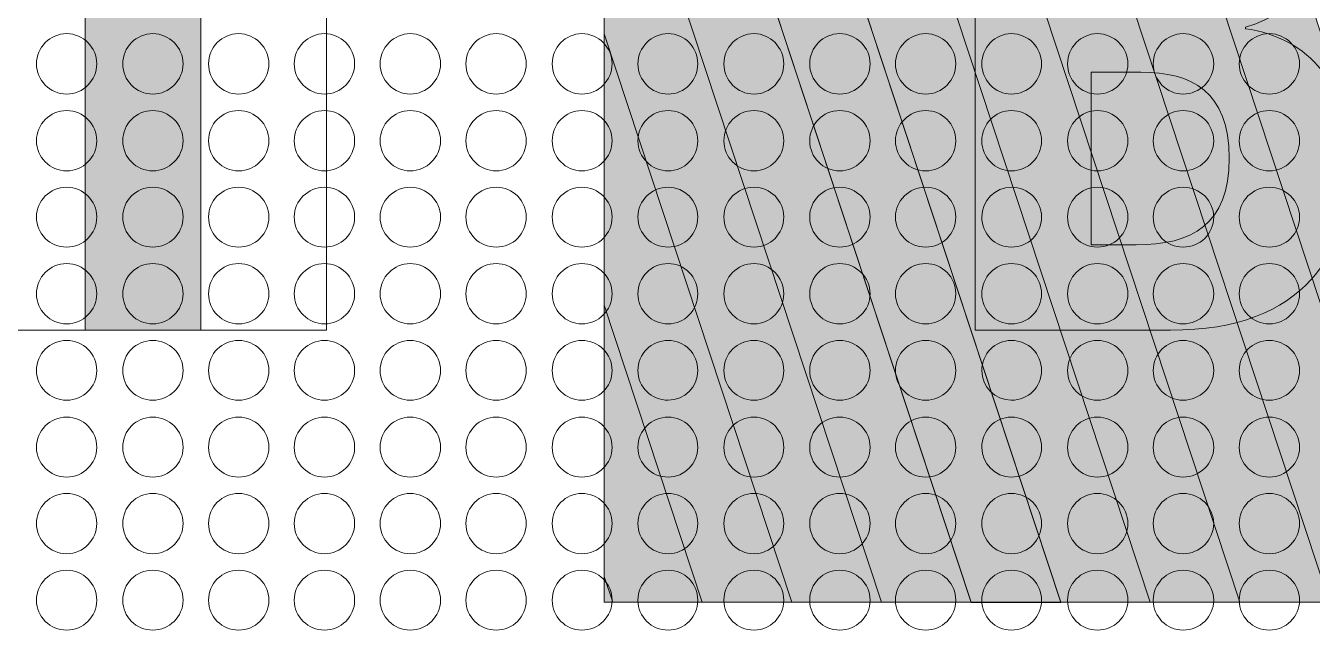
# Model space of a CAD drawing. Header units: inches. Extents: x 243 to 900, y -519 to -86.
# Drawn here: x 572.91 to 609.98, y -352.19 to -334.54 of the extents above; entities that cross this region are included whole.
import ezdxf

# ---------------------------------------------------------------- set-up
doc = ezdxf.new("R2010")
doc.units = ezdxf.units.IN
doc.header["$MEASUREMENT"] = 0
doc.layers.add('Layer 1', color=7, linetype='Continuous')

# ---------------------------------------------------------------- blocks, each defined once
blk = doc.blocks.new('block 3')
at = {"layer": 'Layer 1', "lineweight": 0}
blk.add_open_spline([(898.138, -484.267), (898.138, -494.991), (889.368, -503.763), (878.645, -503.763), (878.645, -503.763), (266.12, -503.763), (266.12, -503.763), (255.397, -503.763), (246.624, -494.991), (246.624, -484.267), (246.624, -484.267), (246.624, -108.507), (246.624, -108.507), (246.624, -97.783), (255.397, -89.011), (266.12, -89.011), (266.12, -89.011), (878.645, -89.011), (878.645, -89.011), (889.368, -89.011), (898.138, -97.783), (898.138, -108.507), (898.138, -108.507), (898.138, -484.267), (898.138, -484.267)], degree=3, knots=[0, 0, 0, 0, 1, 1, 1, 2, 2, 2, 3, 3, 3, 4, 4, 4, 5, 5, 5, 6, 6, 6, 7, 7, 7, 8, 8, 8, 8], dxfattribs=at)
blk = doc.blocks.new('block 2')
at = {"layer": 'Layer 1'}
blk.add_blockref('block 3', (0, 0), dxfattribs=at)
blk = doc.blocks.new('block 238')
at = {"layer": 'Layer 1', "lineweight": 0}
for points in [[(574.961, -335.644), (574.961, -336.116), (574.578, -336.513), (574.091, -336.513), (573.618, -336.513), (573.222, -336.116), (573.222, -335.644), (573.222, -335.17), (573.618, -334.773), (574.091, -334.773), (574.578, -334.773), (574.961, -335.17), (574.961, -335.644)], [(577.447, -335.644), (577.447, -336.116), (577.053, -336.513), (576.577, -336.513), (576.088, -336.513), (575.71, -336.116), (575.71, -335.644), (575.71, -335.17), (576.088, -334.773), (576.577, -334.773), (577.053, -334.773), (577.447, -335.17), (577.447, -335.644)], [(579.921, -335.644), (579.921, -336.116), (579.525, -336.513), (579.049, -336.513), (578.562, -336.513), (578.182, -336.116), (578.182, -335.644), (578.182, -335.17), (578.562, -334.773), (579.049, -334.773), (579.525, -334.773), (579.921, -335.17), (579.921, -335.644)], [(582.391, -335.644), (582.391, -336.116), (581.997, -336.513), (581.524, -336.513), (581.048, -336.513), (580.651, -336.116), (580.651, -335.644), (580.651, -335.17), (581.048, -334.773), (581.524, -334.773), (581.997, -334.773), (582.391, -335.17), (582.391, -335.644)], [(584.865, -335.644), (584.865, -336.116), (584.466, -336.513), (583.993, -336.513), (583.522, -336.513), (583.123, -336.116), (583.123, -335.644), (583.123, -335.17), (583.522, -334.773), (583.993, -334.773), (584.466, -334.773), (584.865, -335.17), (584.865, -335.644)], [(587.334, -335.644), (587.334, -336.116), (586.954, -336.513), (586.465, -336.513), (585.991, -336.513), (585.597, -336.116), (585.597, -335.644), (585.597, -335.17), (585.991, -334.773), (586.465, -334.773), (586.954, -334.773), (587.334, -335.17), (587.334, -335.644)], [(589.809, -335.644), (589.809, -336.116), (589.423, -336.513), (588.937, -336.513), (588.466, -336.513), (588.083, -336.116), (588.083, -335.644), (588.083, -335.17), (588.466, -334.773), (588.937, -334.773), (589.423, -334.773), (589.809, -335.17), (589.809, -335.644)], [(592.276, -335.644), (592.276, -336.116), (591.901, -336.513), (591.425, -336.513), (590.935, -336.513), (590.552, -336.116), (590.552, -335.644), (590.552, -335.17), (590.935, -334.773), (591.425, -334.773), (591.901, -334.773), (592.276, -335.17), (592.276, -335.644)], [(594.753, -335.644), (594.753, -336.116), (594.37, -336.513), (593.897, -336.513), (593.41, -336.513), (593.03, -336.116), (593.03, -335.644), (593.03, -335.17), (593.41, -334.773), (593.897, -334.773), (594.37, -334.773), (594.753, -335.17), (594.753, -335.644)], [(597.241, -335.644), (597.241, -336.116), (596.844, -336.513), (596.369, -336.513), (595.88, -336.513), (595.501, -336.116), (595.501, -335.644), (595.501, -335.17), (595.88, -334.773), (596.369, -334.773), (596.844, -334.773), (597.241, -335.17), (597.241, -335.644)], [(599.71, -335.644), (599.71, -336.116), (599.33, -336.513), (598.841, -336.513), (598.367, -336.513), (597.971, -336.116), (597.971, -335.644), (597.971, -335.17), (598.367, -334.773), (598.841, -334.773), (599.33, -334.773), (599.71, -335.17), (599.71, -335.644)], [(602.182, -335.644), (602.182, -336.116), (601.799, -336.513), (601.31, -336.513), (600.839, -336.513), (600.459, -336.116), (600.459, -335.644), (600.459, -335.17), (600.839, -334.773), (601.31, -334.773), (601.799, -334.773), (602.182, -335.17), (602.182, -335.644)], [(604.67, -335.644), (604.67, -336.116), (604.274, -336.513), (603.785, -336.513), (603.314, -336.513), (602.931, -336.116), (602.931, -335.644), (602.931, -335.17), (603.314, -334.773), (603.785, -334.773), (604.274, -334.773), (604.67, -335.17), (604.67, -335.644)], [(607.14, -335.644), (607.14, -336.116), (606.746, -336.513), (606.257, -336.513), (605.781, -336.513), (605.4, -336.116), (605.4, -335.644), (605.4, -335.17), (605.781, -334.773), (606.257, -334.773), (606.746, -334.773), (607.14, -335.17), (607.14, -335.644)], [(609.614, -335.644), (609.614, -336.116), (609.218, -336.513), (608.744, -336.513), (608.258, -336.513), (607.875, -336.116), (607.875, -335.644), (607.875, -335.17), (608.258, -334.773), (608.744, -334.773), (609.218, -334.773), (609.614, -335.17), (609.614, -335.644)]]:
    blk.add_open_spline(points, degree=3, knots=[0, 0, 0, 0, 1, 1, 1, 2, 2, 2, 3, 3, 3, 4, 4, 4, 4], dxfattribs=at)
blk = doc.blocks.new('block 239')
at = {"layer": 'Layer 1', "lineweight": 0}
for points in [[(574.961, -337.857), (574.961, -338.332), (574.578, -338.727), (574.091, -338.727), (573.618, -338.727), (573.222, -338.332), (573.222, -337.857), (573.222, -337.385), (573.618, -336.989), (574.091, -336.989), (574.578, -336.989), (574.961, -337.385), (574.961, -337.857)], [(577.447, -337.857), (577.447, -338.332), (577.053, -338.727), (576.577, -338.727), (576.088, -338.727), (575.71, -338.332), (575.71, -337.857), (575.71, -337.385), (576.088, -336.989), (576.577, -336.989), (577.053, -336.989), (577.447, -337.385), (577.447, -337.857)], [(579.921, -337.857), (579.921, -338.332), (579.525, -338.727), (579.049, -338.727), (578.562, -338.727), (578.182, -338.332), (578.182, -337.857), (578.182, -337.385), (578.562, -336.989), (579.049, -336.989), (579.525, -336.989), (579.921, -337.385), (579.921, -337.857)], [(582.391, -337.857), (582.391, -338.332), (581.997, -338.727), (581.524, -338.727), (581.048, -338.727), (580.651, -338.332), (580.651, -337.857), (580.651, -337.385), (581.048, -336.989), (581.524, -336.989), (581.997, -336.989), (582.391, -337.385), (582.391, -337.857)], [(584.865, -337.857), (584.865, -338.332), (584.466, -338.727), (583.993, -338.727), (583.522, -338.727), (583.123, -338.332), (583.123, -337.857), (583.123, -337.385), (583.522, -336.989), (583.993, -336.989), (584.466, -336.989), (584.865, -337.385), (584.865, -337.857)], [(587.334, -337.857), (587.334, -338.332), (586.954, -338.727), (586.465, -338.727), (585.991, -338.727), (585.597, -338.332), (585.597, -337.857), (585.597, -337.385), (585.991, -336.989), (586.465, -336.989), (586.954, -336.989), (587.334, -337.385), (587.334, -337.857)], [(589.809, -337.857), (589.809, -338.332), (589.423, -338.727), (588.937, -338.727), (588.466, -338.727), (588.083, -338.332), (588.083, -337.857), (588.083, -337.385), (588.466, -336.989), (588.937, -336.989), (589.423, -336.989), (589.809, -337.385), (589.809, -337.857)], [(592.276, -337.857), (592.276, -338.332), (591.901, -338.727), (591.425, -338.727), (590.935, -338.727), (590.552, -338.332), (590.552, -337.857), (590.552, -337.385), (590.935, -336.989), (591.425, -336.989), (591.901, -336.989), (592.276, -337.385), (592.276, -337.857)], [(594.753, -337.857), (594.753, -338.332), (594.37, -338.727), (593.897, -338.727), (593.41, -338.727), (593.03, -338.332), (593.03, -337.857), (593.03, -337.385), (593.41, -336.989), (593.897, -336.989), (594.37, -336.989), (594.753, -337.385), (594.753, -337.857)], [(597.241, -337.857), (597.241, -338.332), (596.844, -338.727), (596.369, -338.727), (595.88, -338.727), (595.501, -338.332), (595.501, -337.857), (595.501, -337.385), (595.88, -336.989), (596.369, -336.989), (596.844, -336.989), (597.241, -337.385), (597.241, -337.857)], [(599.71, -337.857), (599.71, -338.332), (599.33, -338.727), (598.841, -338.727), (598.367, -338.727), (597.971, -338.332), (597.971, -337.857), (597.971, -337.385), (598.367, -336.989), (598.841, -336.989), (599.33, -336.989), (599.71, -337.385), (599.71, -337.857)], [(602.182, -337.857), (602.182, -338.332), (601.799, -338.727), (601.31, -338.727), (600.839, -338.727), (600.459, -338.332), (600.459, -337.857), (600.459, -337.385), (600.839, -336.989), (601.31, -336.989), (601.799, -336.989), (602.182, -337.385), (602.182, -337.857)], [(604.67, -337.857), (604.67, -338.332), (604.274, -338.727), (603.785, -338.727), (603.314, -338.727), (602.931, -338.332), (602.931, -337.857), (602.931, -337.385), (603.314, -336.989), (603.785, -336.989), (604.274, -336.989), (604.67, -337.385), (604.67, -337.857)], [(607.14, -337.857), (607.14, -338.332), (606.746, -338.727), (606.257, -338.727), (605.781, -338.727), (605.4, -338.332), (605.4, -337.857), (605.4, -337.385), (605.781, -336.989), (606.257, -336.989), (606.746, -336.989), (607.14, -337.385), (607.14, -337.857)], [(609.614, -337.857), (609.614, -338.332), (609.218, -338.727), (608.744, -338.727), (608.258, -338.727), (607.875, -338.332), (607.875, -337.857), (607.875, -337.385), (608.258, -336.989), (608.744, -336.989), (609.218, -336.989), (609.614, -337.385), (609.614, -337.857)]]:
    blk.add_open_spline(points, degree=3, knots=[0, 0, 0, 0, 1, 1, 1, 2, 2, 2, 3, 3, 3, 4, 4, 4, 4], dxfattribs=at)
blk = doc.blocks.new('block 240')
at = {"layer": 'Layer 1', "lineweight": 0}
for points in [[(574.961, -340.055), (574.961, -340.543), (574.578, -340.924), (574.091, -340.924), (573.618, -340.924), (573.222, -340.543), (573.222, -340.055), (573.222, -339.581), (573.618, -339.2), (574.091, -339.2), (574.578, -339.2), (574.961, -339.581), (574.961, -340.055)], [(577.447, -340.055), (577.447, -340.543), (577.053, -340.924), (576.577, -340.924), (576.088, -340.924), (575.71, -340.543), (575.71, -340.055), (575.71, -339.581), (576.088, -339.2), (576.577, -339.2), (577.053, -339.2), (577.447, -339.581), (577.447, -340.055)], [(579.921, -340.055), (579.921, -340.543), (579.525, -340.924), (579.049, -340.924), (578.562, -340.924), (578.182, -340.543), (578.182, -340.055), (578.182, -339.581), (578.562, -339.2), (579.049, -339.2), (579.525, -339.2), (579.921, -339.581), (579.921, -340.055)], [(582.391, -340.055), (582.391, -340.543), (581.997, -340.924), (581.524, -340.924), (581.048, -340.924), (580.651, -340.543), (580.651, -340.055), (580.651, -339.581), (581.048, -339.2), (581.524, -339.2), (581.997, -339.2), (582.391, -339.581), (582.391, -340.055)], [(584.865, -340.055), (584.865, -340.543), (584.466, -340.924), (583.993, -340.924), (583.522, -340.924), (583.123, -340.543), (583.123, -340.055), (583.123, -339.581), (583.522, -339.2), (583.993, -339.2), (584.466, -339.2), (584.865, -339.581), (584.865, -340.055)], [(587.334, -340.055), (587.334, -340.543), (586.954, -340.924), (586.465, -340.924), (585.991, -340.924), (585.597, -340.543), (585.597, -340.055), (585.597, -339.581), (585.991, -339.2), (586.465, -339.2), (586.954, -339.2), (587.334, -339.581), (587.334, -340.055)], [(589.809, -340.055), (589.809, -340.543), (589.423, -340.924), (588.937, -340.924), (588.466, -340.924), (588.083, -340.543), (588.083, -340.055), (588.083, -339.581), (588.466, -339.2), (588.937, -339.2), (589.423, -339.2), (589.809, -339.581), (589.809, -340.055)], [(592.276, -340.055), (592.276, -340.543), (591.901, -340.924), (591.425, -340.924), (590.935, -340.924), (590.552, -340.543), (590.552, -340.055), (590.552, -339.581), (590.935, -339.2), (591.425, -339.2), (591.901, -339.2), (592.276, -339.581), (592.276, -340.055)], [(594.753, -340.055), (594.753, -340.543), (594.37, -340.924), (593.897, -340.924), (593.41, -340.924), (593.03, -340.543), (593.03, -340.055), (593.03, -339.581), (593.41, -339.2), (593.897, -339.2), (594.37, -339.2), (594.753, -339.581), (594.753, -340.055)], [(597.241, -340.055), (597.241, -340.543), (596.844, -340.924), (596.369, -340.924), (595.88, -340.924), (595.501, -340.543), (595.501, -340.055), (595.501, -339.581), (595.88, -339.2), (596.369, -339.2), (596.844, -339.2), (597.241, -339.581), (597.241, -340.055)], [(599.71, -340.055), (599.71, -340.543), (599.33, -340.924), (598.841, -340.924), (598.367, -340.924), (597.971, -340.543), (597.971, -340.055), (597.971, -339.581), (598.367, -339.2), (598.841, -339.2), (599.33, -339.2), (599.71, -339.581), (599.71, -340.055)], [(602.182, -340.055), (602.182, -340.543), (601.799, -340.924), (601.31, -340.924), (600.839, -340.924), (600.459, -340.543), (600.459, -340.055), (600.459, -339.581), (600.839, -339.2), (601.31, -339.2), (601.799, -339.2), (602.182, -339.581), (602.182, -340.055)], [(604.67, -340.055), (604.67, -340.543), (604.274, -340.924), (603.785, -340.924), (603.314, -340.924), (602.931, -340.543), (602.931, -340.055), (602.931, -339.581), (603.314, -339.2), (603.785, -339.2), (604.274, -339.2), (604.67, -339.581), (604.67, -340.055)], [(607.14, -340.055), (607.14, -340.543), (606.746, -340.924), (606.257, -340.924), (605.781, -340.924), (605.4, -340.543), (605.4, -340.055), (605.4, -339.581), (605.781, -339.2), (606.257, -339.2), (606.746, -339.2), (607.14, -339.581), (607.14, -340.055)], [(609.614, -340.055), (609.614, -340.543), (609.218, -340.924), (608.744, -340.924), (608.258, -340.924), (607.875, -340.543), (607.875, -340.055), (607.875, -339.581), (608.258, -339.2), (608.744, -339.2), (609.218, -339.2), (609.614, -339.581), (609.614, -340.055)]]:
    blk.add_open_spline(points, degree=3, knots=[0, 0, 0, 0, 1, 1, 1, 2, 2, 2, 3, 3, 3, 4, 4, 4, 4], dxfattribs=at)
blk = doc.blocks.new('block 241')
at = {"layer": 'Layer 1', "lineweight": 0}
for points in [[(574.961, -342.266), (574.961, -342.739), (574.578, -343.137), (574.091, -343.137), (573.618, -343.137), (573.222, -342.739), (573.222, -342.266), (573.222, -341.792), (573.618, -341.397), (574.091, -341.397), (574.578, -341.397), (574.961, -341.792), (574.961, -342.266)], [(577.447, -342.266), (577.447, -342.739), (577.053, -343.137), (576.577, -343.137), (576.088, -343.137), (575.71, -342.739), (575.71, -342.266), (575.71, -341.792), (576.088, -341.397), (576.577, -341.397), (577.053, -341.397), (577.447, -341.792), (577.447, -342.266)], [(579.921, -342.266), (579.921, -342.739), (579.525, -343.137), (579.049, -343.137), (578.562, -343.137), (578.182, -342.739), (578.182, -342.266), (578.182, -341.792), (578.562, -341.397), (579.049, -341.397), (579.525, -341.397), (579.921, -341.792), (579.921, -342.266)], [(582.391, -342.266), (582.391, -342.739), (581.997, -343.137), (581.524, -343.137), (581.048, -343.137), (580.651, -342.739), (580.651, -342.266), (580.651, -341.792), (581.048, -341.397), (581.524, -341.397), (581.997, -341.397), (582.391, -341.792), (582.391, -342.266)], [(584.865, -342.266), (584.865, -342.739), (584.466, -343.137), (583.993, -343.137), (583.522, -343.137), (583.123, -342.739), (583.123, -342.266), (583.123, -341.792), (583.522, -341.397), (583.993, -341.397), (584.466, -341.397), (584.865, -341.792), (584.865, -342.266)], [(587.334, -342.266), (587.334, -342.739), (586.954, -343.137), (586.465, -343.137), (585.991, -343.137), (585.597, -342.739), (585.597, -342.266), (585.597, -341.792), (585.991, -341.397), (586.465, -341.397), (586.954, -341.397), (587.334, -341.792), (587.334, -342.266)], [(589.809, -342.266), (589.809, -342.739), (589.423, -343.137), (588.937, -343.137), (588.466, -343.137), (588.083, -342.739), (588.083, -342.266), (588.083, -341.792), (588.466, -341.397), (588.937, -341.397), (589.423, -341.397), (589.809, -341.792), (589.809, -342.266)], [(592.276, -342.266), (592.276, -342.739), (591.901, -343.137), (591.425, -343.137), (590.935, -343.137), (590.552, -342.739), (590.552, -342.266), (590.552, -341.792), (590.935, -341.397), (591.425, -341.397), (591.901, -341.397), (592.276, -341.792), (592.276, -342.266)], [(594.753, -342.266), (594.753, -342.739), (594.37, -343.137), (593.897, -343.137), (593.41, -343.137), (593.03, -342.739), (593.03, -342.266), (593.03, -341.792), (593.41, -341.397), (593.897, -341.397), (594.37, -341.397), (594.753, -341.792), (594.753, -342.266)], [(597.241, -342.266), (597.241, -342.739), (596.844, -343.137), (596.369, -343.137), (595.88, -343.137), (595.501, -342.739), (595.501, -342.266), (595.501, -341.792), (595.88, -341.397), (596.369, -341.397), (596.844, -341.397), (597.241, -341.792), (597.241, -342.266)], [(599.71, -342.266), (599.71, -342.739), (599.33, -343.137), (598.841, -343.137), (598.367, -343.137), (597.971, -342.739), (597.971, -342.266), (597.971, -341.792), (598.367, -341.397), (598.841, -341.397), (599.33, -341.397), (599.71, -341.792), (599.71, -342.266)], [(602.182, -342.266), (602.182, -342.739), (601.799, -343.137), (601.31, -343.137), (600.839, -343.137), (600.459, -342.739), (600.459, -342.266), (600.459, -341.792), (600.839, -341.397), (601.31, -341.397), (601.799, -341.397), (602.182, -341.792), (602.182, -342.266)], [(604.67, -342.266), (604.67, -342.739), (604.274, -343.137), (603.785, -343.137), (603.314, -343.137), (602.931, -342.739), (602.931, -342.266), (602.931, -341.792), (603.314, -341.397), (603.785, -341.397), (604.274, -341.397), (604.67, -341.792), (604.67, -342.266)], [(607.14, -342.266), (607.14, -342.739), (606.746, -343.137), (606.257, -343.137), (605.781, -343.137), (605.4, -342.739), (605.4, -342.266), (605.4, -341.792), (605.781, -341.397), (606.257, -341.397), (606.746, -341.397), (607.14, -341.792), (607.14, -342.266)], [(609.614, -342.266), (609.614, -342.739), (609.218, -343.137), (608.744, -343.137), (608.258, -343.137), (607.875, -342.739), (607.875, -342.266), (607.875, -341.792), (608.258, -341.397), (608.744, -341.397), (609.218, -341.397), (609.614, -341.792), (609.614, -342.266)]]:
    blk.add_open_spline(points, degree=3, knots=[0, 0, 0, 0, 1, 1, 1, 2, 2, 2, 3, 3, 3, 4, 4, 4, 4], dxfattribs=at)
blk = doc.blocks.new('block 242')
at = {"layer": 'Layer 1', "lineweight": 0}
for points in [[(574.961, -344.479), (574.961, -344.955), (574.578, -345.333), (574.091, -345.333), (573.618, -345.333), (573.222, -344.955), (573.222, -344.479), (573.222, -343.991), (573.618, -343.612), (574.091, -343.612), (574.578, -343.612), (574.961, -343.991), (574.961, -344.479)], [(577.447, -344.479), (577.447, -344.955), (577.053, -345.333), (576.577, -345.333), (576.088, -345.333), (575.71, -344.955), (575.71, -344.479), (575.71, -343.991), (576.088, -343.612), (576.577, -343.612), (577.053, -343.612), (577.447, -343.991), (577.447, -344.479)], [(579.921, -344.479), (579.921, -344.955), (579.525, -345.333), (579.049, -345.333), (578.562, -345.333), (578.182, -344.955), (578.182, -344.479), (578.182, -343.991), (578.562, -343.612), (579.049, -343.612), (579.525, -343.612), (579.921, -343.991), (579.921, -344.479)], [(582.391, -344.479), (582.391, -344.955), (581.997, -345.333), (581.524, -345.333), (581.048, -345.333), (580.651, -344.955), (580.651, -344.479), (580.651, -343.991), (581.048, -343.612), (581.524, -343.612), (581.997, -343.612), (582.391, -343.991), (582.391, -344.479)], [(584.865, -344.479), (584.865, -344.955), (584.466, -345.333), (583.993, -345.333), (583.522, -345.333), (583.123, -344.955), (583.123, -344.479), (583.123, -343.991), (583.522, -343.612), (583.993, -343.612), (584.466, -343.612), (584.865, -343.991), (584.865, -344.479)], [(587.334, -344.479), (587.334, -344.955), (586.954, -345.333), (586.465, -345.333), (585.991, -345.333), (585.597, -344.955), (585.597, -344.479), (585.597, -343.991), (585.991, -343.612), (586.465, -343.612), (586.954, -343.612), (587.334, -343.991), (587.334, -344.479)], [(589.809, -344.479), (589.809, -344.955), (589.423, -345.333), (588.937, -345.333), (588.466, -345.333), (588.083, -344.955), (588.083, -344.479), (588.083, -343.991), (588.466, -343.612), (588.937, -343.612), (589.423, -343.612), (589.809, -343.991), (589.809, -344.479)], [(592.276, -344.479), (592.276, -344.955), (591.901, -345.333), (591.425, -345.333), (590.935, -345.333), (590.552, -344.955), (590.552, -344.479), (590.552, -343.991), (590.935, -343.612), (591.425, -343.612), (591.901, -343.612), (592.276, -343.991), (592.276, -344.479)], [(594.753, -344.479), (594.753, -344.955), (594.37, -345.333), (593.897, -345.333), (593.41, -345.333), (593.03, -344.955), (593.03, -344.479), (593.03, -343.991), (593.41, -343.612), (593.897, -343.612), (594.37, -343.612), (594.753, -343.991), (594.753, -344.479)], [(597.241, -344.479), (597.241, -344.955), (596.844, -345.333), (596.369, -345.333), (595.88, -345.333), (595.501, -344.955), (595.501, -344.479), (595.501, -343.991), (595.88, -343.612), (596.369, -343.612), (596.844, -343.612), (597.241, -343.991), (597.241, -344.479)], [(599.71, -344.479), (599.71, -344.955), (599.33, -345.333), (598.841, -345.333), (598.367, -345.333), (597.971, -344.955), (597.971, -344.479), (597.971, -343.991), (598.367, -343.612), (598.841, -343.612), (599.33, -343.612), (599.71, -343.991), (599.71, -344.479)], [(602.182, -344.479), (602.182, -344.955), (601.799, -345.333), (601.31, -345.333), (600.839, -345.333), (600.459, -344.955), (600.459, -344.479), (600.459, -343.991), (600.839, -343.612), (601.31, -343.612), (601.799, -343.612), (602.182, -343.991), (602.182, -344.479)], [(604.67, -344.479), (604.67, -344.955), (604.274, -345.333), (603.785, -345.333), (603.314, -345.333), (602.931, -344.955), (602.931, -344.479), (602.931, -343.991), (603.314, -343.612), (603.785, -343.612), (604.274, -343.612), (604.67, -343.991), (604.67, -344.479)], [(607.14, -344.479), (607.14, -344.955), (606.746, -345.333), (606.257, -345.333), (605.781, -345.333), (605.4, -344.955), (605.4, -344.479), (605.4, -343.991), (605.781, -343.612), (606.257, -343.612), (606.746, -343.612), (607.14, -343.991), (607.14, -344.479)], [(609.614, -344.479), (609.614, -344.955), (609.218, -345.333), (608.744, -345.333), (608.258, -345.333), (607.875, -344.955), (607.875, -344.479), (607.875, -343.991), (608.258, -343.612), (608.744, -343.612), (609.218, -343.612), (609.614, -343.991), (609.614, -344.479)]]:
    blk.add_open_spline(points, degree=3, knots=[0, 0, 0, 0, 1, 1, 1, 2, 2, 2, 3, 3, 3, 4, 4, 4, 4], dxfattribs=at)
blk = doc.blocks.new('block 243')
at = {"layer": 'Layer 1', "lineweight": 0}
for points in [[(574.961, -346.693), (574.961, -347.165), (574.578, -347.547), (574.091, -347.547), (573.618, -347.547), (573.222, -347.165), (573.222, -346.693), (573.222, -346.204), (573.618, -345.823), (574.091, -345.823), (574.578, -345.823), (574.961, -346.204), (574.961, -346.693)], [(577.447, -346.693), (577.447, -347.165), (577.053, -347.547), (576.577, -347.547), (576.088, -347.547), (575.71, -347.165), (575.71, -346.693), (575.71, -346.204), (576.088, -345.823), (576.577, -345.823), (577.053, -345.823), (577.447, -346.204), (577.447, -346.693)], [(579.921, -346.693), (579.921, -347.165), (579.525, -347.547), (579.049, -347.547), (578.562, -347.547), (578.182, -347.165), (578.182, -346.693), (578.182, -346.204), (578.562, -345.823), (579.049, -345.823), (579.525, -345.823), (579.921, -346.204), (579.921, -346.693)], [(582.391, -346.693), (582.391, -347.165), (581.997, -347.547), (581.524, -347.547), (581.048, -347.547), (580.651, -347.165), (580.651, -346.693), (580.651, -346.204), (581.048, -345.823), (581.524, -345.823), (581.997, -345.823), (582.391, -346.204), (582.391, -346.693)], [(584.865, -346.693), (584.865, -347.165), (584.466, -347.547), (583.993, -347.547), (583.522, -347.547), (583.123, -347.165), (583.123, -346.693), (583.123, -346.204), (583.522, -345.823), (583.993, -345.823), (584.466, -345.823), (584.865, -346.204), (584.865, -346.693)], [(587.334, -346.693), (587.334, -347.165), (586.954, -347.547), (586.465, -347.547), (585.991, -347.547), (585.597, -347.165), (585.597, -346.693), (585.597, -346.204), (585.991, -345.823), (586.465, -345.823), (586.954, -345.823), (587.334, -346.204), (587.334, -346.693)], [(589.809, -346.693), (589.809, -347.165), (589.423, -347.547), (588.937, -347.547), (588.466, -347.547), (588.083, -347.165), (588.083, -346.693), (588.083, -346.204), (588.466, -345.823), (588.937, -345.823), (589.423, -345.823), (589.809, -346.204), (589.809, -346.693)], [(592.276, -346.693), (592.276, -347.165), (591.901, -347.547), (591.425, -347.547), (590.935, -347.547), (590.552, -347.165), (590.552, -346.693), (590.552, -346.204), (590.935, -345.823), (591.425, -345.823), (591.901, -345.823), (592.276, -346.204), (592.276, -346.693)], [(594.753, -346.693), (594.753, -347.165), (594.37, -347.547), (593.897, -347.547), (593.41, -347.547), (593.03, -347.165), (593.03, -346.693), (593.03, -346.204), (593.41, -345.823), (593.897, -345.823), (594.37, -345.823), (594.753, -346.204), (594.753, -346.693)], [(597.241, -346.693), (597.241, -347.165), (596.844, -347.547), (596.369, -347.547), (595.88, -347.547), (595.501, -347.165), (595.501, -346.693), (595.501, -346.204), (595.88, -345.823), (596.369, -345.823), (596.844, -345.823), (597.241, -346.204), (597.241, -346.693)], [(599.71, -346.693), (599.71, -347.165), (599.33, -347.547), (598.841, -347.547), (598.367, -347.547), (597.971, -347.165), (597.971, -346.693), (597.971, -346.204), (598.367, -345.823), (598.841, -345.823), (599.33, -345.823), (599.71, -346.204), (599.71, -346.693)], [(602.182, -346.693), (602.182, -347.165), (601.799, -347.547), (601.31, -347.547), (600.839, -347.547), (600.459, -347.165), (600.459, -346.693), (600.459, -346.204), (600.839, -345.823), (601.31, -345.823), (601.799, -345.823), (602.182, -346.204), (602.182, -346.693)], [(604.67, -346.693), (604.67, -347.165), (604.274, -347.547), (603.785, -347.547), (603.314, -347.547), (602.931, -347.165), (602.931, -346.693), (602.931, -346.204), (603.314, -345.823), (603.785, -345.823), (604.274, -345.823), (604.67, -346.204), (604.67, -346.693)], [(607.14, -346.693), (607.14, -347.165), (606.746, -347.547), (606.257, -347.547), (605.781, -347.547), (605.4, -347.165), (605.4, -346.693), (605.4, -346.204), (605.781, -345.823), (606.257, -345.823), (606.746, -345.823), (607.14, -346.204), (607.14, -346.693)], [(609.614, -346.693), (609.614, -347.165), (609.218, -347.547), (608.744, -347.547), (608.258, -347.547), (607.875, -347.165), (607.875, -346.693), (607.875, -346.204), (608.258, -345.823), (608.744, -345.823), (609.218, -345.823), (609.614, -346.204), (609.614, -346.693)]]:
    blk.add_open_spline(points, degree=3, knots=[0, 0, 0, 0, 1, 1, 1, 2, 2, 2, 3, 3, 3, 4, 4, 4, 4], dxfattribs=at)
blk = doc.blocks.new('block 244')
at = {"layer": 'Layer 1', "lineweight": 0}
for points in [[(574.961, -348.889), (574.961, -349.36), (574.578, -349.758), (574.091, -349.758), (573.618, -349.758), (573.222, -349.36), (573.222, -348.889), (573.222, -348.414), (573.618, -348.019), (574.091, -348.019), (574.578, -348.019), (574.961, -348.414), (574.961, -348.889)], [(577.447, -348.889), (577.447, -349.36), (577.053, -349.758), (576.577, -349.758), (576.088, -349.758), (575.71, -349.36), (575.71, -348.889), (575.71, -348.414), (576.088, -348.019), (576.577, -348.019), (577.053, -348.019), (577.447, -348.414), (577.447, -348.889)], [(579.921, -348.889), (579.921, -349.36), (579.525, -349.758), (579.049, -349.758), (578.562, -349.758), (578.182, -349.36), (578.182, -348.889), (578.182, -348.414), (578.562, -348.019), (579.049, -348.019), (579.525, -348.019), (579.921, -348.414), (579.921, -348.889)], [(582.391, -348.889), (582.391, -349.36), (581.997, -349.758), (581.524, -349.758), (581.048, -349.758), (580.651, -349.36), (580.651, -348.889), (580.651, -348.414), (581.048, -348.019), (581.524, -348.019), (581.997, -348.019), (582.391, -348.414), (582.391, -348.889)], [(584.865, -348.889), (584.865, -349.36), (584.466, -349.758), (583.993, -349.758), (583.522, -349.758), (583.123, -349.36), (583.123, -348.889), (583.123, -348.414), (583.522, -348.019), (583.993, -348.019), (584.466, -348.019), (584.865, -348.414), (584.865, -348.889)], [(587.334, -348.889), (587.334, -349.36), (586.954, -349.758), (586.465, -349.758), (585.991, -349.758), (585.597, -349.36), (585.597, -348.889), (585.597, -348.414), (585.991, -348.019), (586.465, -348.019), (586.954, -348.019), (587.334, -348.414), (587.334, -348.889)], [(589.809, -348.889), (589.809, -349.36), (589.423, -349.758), (588.937, -349.758), (588.466, -349.758), (588.083, -349.36), (588.083, -348.889), (588.083, -348.414), (588.466, -348.019), (588.937, -348.019), (589.423, -348.019), (589.809, -348.414), (589.809, -348.889)], [(592.276, -348.889), (592.276, -349.36), (591.901, -349.758), (591.425, -349.758), (590.935, -349.758), (590.552, -349.36), (590.552, -348.889), (590.552, -348.414), (590.935, -348.019), (591.425, -348.019), (591.901, -348.019), (592.276, -348.414), (592.276, -348.889)], [(594.753, -348.889), (594.753, -349.36), (594.37, -349.758), (593.897, -349.758), (593.41, -349.758), (593.03, -349.36), (593.03, -348.889), (593.03, -348.414), (593.41, -348.019), (593.897, -348.019), (594.37, -348.019), (594.753, -348.414), (594.753, -348.889)], [(597.241, -348.889), (597.241, -349.36), (596.844, -349.758), (596.369, -349.758), (595.88, -349.758), (595.501, -349.36), (595.501, -348.889), (595.501, -348.414), (595.88, -348.019), (596.369, -348.019), (596.844, -348.019), (597.241, -348.414), (597.241, -348.889)], [(599.71, -348.889), (599.71, -349.36), (599.33, -349.758), (598.841, -349.758), (598.367, -349.758), (597.971, -349.36), (597.971, -348.889), (597.971, -348.414), (598.367, -348.019), (598.841, -348.019), (599.33, -348.019), (599.71, -348.414), (599.71, -348.889)], [(602.182, -348.889), (602.182, -349.36), (601.799, -349.758), (601.31, -349.758), (600.839, -349.758), (600.459, -349.36), (600.459, -348.889), (600.459, -348.414), (600.839, -348.019), (601.31, -348.019), (601.799, -348.019), (602.182, -348.414), (602.182, -348.889)], [(604.67, -348.889), (604.67, -349.36), (604.274, -349.758), (603.785, -349.758), (603.314, -349.758), (602.931, -349.36), (602.931, -348.889), (602.931, -348.414), (603.314, -348.019), (603.785, -348.019), (604.274, -348.019), (604.67, -348.414), (604.67, -348.889)], [(607.14, -348.889), (607.14, -349.36), (606.746, -349.758), (606.257, -349.758), (605.781, -349.758), (605.4, -349.36), (605.4, -348.889), (605.4, -348.414), (605.781, -348.019), (606.257, -348.019), (606.746, -348.019), (607.14, -348.414), (607.14, -348.889)], [(609.614, -348.889), (609.614, -349.36), (609.218, -349.758), (608.744, -349.758), (608.258, -349.758), (607.875, -349.36), (607.875, -348.889), (607.875, -348.414), (608.258, -348.019), (608.744, -348.019), (609.218, -348.019), (609.614, -348.414), (609.614, -348.889)]]:
    blk.add_open_spline(points, degree=3, knots=[0, 0, 0, 0, 1, 1, 1, 2, 2, 2, 3, 3, 3, 4, 4, 4, 4], dxfattribs=at)
blk = doc.blocks.new('block 245')
at = {"layer": 'Layer 1', "lineweight": 0}
for points in [[(574.961, -351.1), (574.961, -351.575), (574.578, -351.957), (574.091, -351.957), (573.618, -351.957), (573.222, -351.575), (573.222, -351.1), (573.222, -350.612), (573.618, -350.234), (574.091, -350.234), (574.578, -350.234), (574.961, -350.612), (574.961, -351.1)], [(577.447, -351.1), (577.447, -351.575), (577.053, -351.957), (576.577, -351.957), (576.088, -351.957), (575.71, -351.575), (575.71, -351.1), (575.71, -350.612), (576.088, -350.234), (576.577, -350.234), (577.053, -350.234), (577.447, -350.612), (577.447, -351.1)], [(579.921, -351.1), (579.921, -351.575), (579.525, -351.957), (579.049, -351.957), (578.562, -351.957), (578.182, -351.575), (578.182, -351.1), (578.182, -350.612), (578.562, -350.234), (579.049, -350.234), (579.525, -350.234), (579.921, -350.612), (579.921, -351.1)], [(582.391, -351.1), (582.391, -351.575), (581.997, -351.957), (581.524, -351.957), (581.048, -351.957), (580.651, -351.575), (580.651, -351.1), (580.651, -350.612), (581.048, -350.234), (581.524, -350.234), (581.997, -350.234), (582.391, -350.612), (582.391, -351.1)], [(584.865, -351.1), (584.865, -351.575), (584.466, -351.957), (583.993, -351.957), (583.522, -351.957), (583.123, -351.575), (583.123, -351.1), (583.123, -350.612), (583.522, -350.234), (583.993, -350.234), (584.466, -350.234), (584.865, -350.612), (584.865, -351.1)], [(587.334, -351.1), (587.334, -351.575), (586.954, -351.957), (586.465, -351.957), (585.991, -351.957), (585.597, -351.575), (585.597, -351.1), (585.597, -350.612), (585.991, -350.234), (586.465, -350.234), (586.954, -350.234), (587.334, -350.612), (587.334, -351.1)], [(589.809, -351.1), (589.809, -351.575), (589.423, -351.957), (588.937, -351.957), (588.466, -351.957), (588.083, -351.575), (588.083, -351.1), (588.083, -350.612), (588.466, -350.234), (588.937, -350.234), (589.423, -350.234), (589.809, -350.612), (589.809, -351.1)], [(592.276, -351.1), (592.276, -351.575), (591.901, -351.957), (591.425, -351.957), (590.935, -351.957), (590.552, -351.575), (590.552, -351.1), (590.552, -350.612), (590.935, -350.234), (591.425, -350.234), (591.901, -350.234), (592.276, -350.612), (592.276, -351.1)], [(594.753, -351.1), (594.753, -351.575), (594.37, -351.957), (593.897, -351.957), (593.41, -351.957), (593.03, -351.575), (593.03, -351.1), (593.03, -350.612), (593.41, -350.234), (593.897, -350.234), (594.37, -350.234), (594.753, -350.612), (594.753, -351.1)], [(597.241, -351.1), (597.241, -351.575), (596.844, -351.957), (596.369, -351.957), (595.88, -351.957), (595.501, -351.575), (595.501, -351.1), (595.501, -350.612), (595.88, -350.234), (596.369, -350.234), (596.844, -350.234), (597.241, -350.612), (597.241, -351.1)], [(599.71, -351.1), (599.71, -351.575), (599.33, -351.957), (598.841, -351.957), (598.367, -351.957), (597.971, -351.575), (597.971, -351.1), (597.971, -350.612), (598.367, -350.234), (598.841, -350.234), (599.33, -350.234), (599.71, -350.612), (599.71, -351.1)], [(602.182, -351.1), (602.182, -351.575), (601.799, -351.957), (601.31, -351.957), (600.839, -351.957), (600.459, -351.575), (600.459, -351.1), (600.459, -350.612), (600.839, -350.234), (601.31, -350.234), (601.799, -350.234), (602.182, -350.612), (602.182, -351.1)], [(604.67, -351.1), (604.67, -351.575), (604.274, -351.957), (603.785, -351.957), (603.314, -351.957), (602.931, -351.575), (602.931, -351.1), (602.931, -350.612), (603.314, -350.234), (603.785, -350.234), (604.274, -350.234), (604.67, -350.612), (604.67, -351.1)], [(607.14, -351.1), (607.14, -351.575), (606.746, -351.957), (606.257, -351.957), (605.781, -351.957), (605.4, -351.575), (605.4, -351.1), (605.4, -350.612), (605.781, -350.234), (606.257, -350.234), (606.746, -350.234), (607.14, -350.612), (607.14, -351.1)], [(609.614, -351.1), (609.614, -351.575), (609.218, -351.957), (608.744, -351.957), (608.258, -351.957), (607.875, -351.575), (607.875, -351.1), (607.875, -350.612), (608.258, -350.234), (608.744, -350.234), (609.218, -350.234), (609.614, -350.612), (609.614, -351.1)]]:
    blk.add_open_spline(points, degree=3, knots=[0, 0, 0, 0, 1, 1, 1, 2, 2, 2, 3, 3, 3, 4, 4, 4, 4], dxfattribs=at)
blk = doc.blocks.new('block 217')
at = {"layer": 'Layer 1'}
for name in ['block 238', 'block 239', 'block 240', 'block 241', 'block 242', 'block 243', 'block 244', 'block 245']:
    blk.add_blockref(name, (0, 0), dxfattribs=at)
blk = doc.blocks.new('block 149')
at = {"layer": 'Layer 1'}
blk.add_blockref('block 217', (0, 0), dxfattribs=at)
blk = doc.blocks.new('block 4')
at = {"layer": 'Layer 1'}
blk.add_blockref('block 149', (0, 0), dxfattribs=at)
blk = doc.blocks.new('block 291')
at = {"layer": 'Layer 1', "true_color": 0x106bb4}
h = blk.add_hatch(color=152, dxfattribs=at)
h.dxf.hatch_style = 2
h.paths.add_polyline_path([(589.582, -272.249), (615.64, -351.156), (613.059, -351.156), (589.582, -280.065)])
at = {"layer": 'Layer 1', "true_color": 0x136ab3}
h = blk.add_hatch(color=152, dxfattribs=at)
h.dxf.hatch_style = 2
h.paths.add_polyline_path([(589.582, -280.065), (613.059, -351.156), (610.476, -351.156), (589.582, -287.88)])
h = blk.add_hatch(color=152, dxfattribs=at)
h.dxf.hatch_style = 2
h.paths.add_polyline_path([(589.582, -287.88), (610.476, -351.157), (607.896, -351.157), (589.582, -295.697)])
at = {"layer": 'Layer 1', "true_color": 0x1169b0}
h = blk.add_hatch(color=144, dxfattribs=at)
h.dxf.hatch_style = 2
h.paths.add_polyline_path([(589.582, -295.698), (607.896, -351.157), (605.315, -351.157), (589.582, -303.515)])
at = {"layer": 'Layer 1', "true_color": 0x0e68b2}
h = blk.add_hatch(color=152, dxfattribs=at)
h.dxf.hatch_style = 2
h.paths.add_polyline_path([(589.582, -303.515), (605.315, -351.157), (602.732, -351.157), (589.582, -311.33)])
at = {"layer": 'Layer 1', "true_color": 0x1066b0}
h = blk.add_hatch(color=144, dxfattribs=at)
h.dxf.hatch_style = 2
h.paths.add_polyline_path([(589.582, -311.33), (602.732, -351.158), (600.152, -351.158), (589.582, -319.148)])
at = {"layer": 'Layer 1', "true_color": 0x1365af}
h = blk.add_hatch(color=144, dxfattribs=at)
h.dxf.hatch_style = 2
h.paths.add_polyline_path([(589.582, -319.148), (600.152, -351.156), (597.569, -351.156), (589.582, -326.964)])
at = {"layer": 'Layer 1', "true_color": 0x0a65af}
h = blk.add_hatch(color=144, dxfattribs=at)
h.dxf.hatch_style = 2
h.paths.add_polyline_path([(589.582, -326.964), (597.569, -351.156), (594.991, -351.156), (589.582, -334.78)])
at = {"layer": 'Layer 1', "true_color": 0x1063af}
h = blk.add_hatch(color=144, dxfattribs=at)
h.dxf.hatch_style = 2
h.paths.add_polyline_path([(589.582, -334.781), (594.991, -351.157), (592.408, -351.157), (589.582, -342.598)])
at = {"layer": 'Layer 1', "true_color": 0x0f63ac}
h = blk.add_hatch(color=144, dxfattribs=at)
h.dxf.hatch_style = 2
h.paths.add_polyline_path([(589.582, -342.598), (592.408, -351.157), (589.828, -351.157), (589.582, -350.414)])
at = {"layer": 'Layer 1', "true_color": 0x0e61ad}
h = blk.add_hatch(color=144, dxfattribs=at)
h.dxf.hatch_style = 2
h.paths.add_polyline_path([(589.582, -350.414), (589.828, -351.157), (589.582, -351.157)])
at = {"layer": 'Layer 1', "lineweight": 0}
for points in [[(589.582, -272.249), (615.64, -351.156), (613.059, -351.156), (589.582, -280.065), (589.582, -272.249)], [(589.582, -280.065), (613.059, -351.156), (610.476, -351.156), (589.582, -287.88), (589.582, -280.065)], [(589.582, -287.88), (610.476, -351.157), (607.896, -351.157), (589.582, -295.697), (589.582, -287.88)], [(589.582, -295.698), (607.896, -351.157), (605.315, -351.157), (589.582, -303.515), (589.582, -295.698)], [(589.582, -303.515), (605.315, -351.157), (602.732, -351.157), (589.582, -311.33), (589.582, -303.515)], [(589.582, -311.33), (602.732, -351.158), (600.152, -351.158), (589.582, -319.148), (589.582, -311.33)], [(589.582, -319.148), (600.152, -351.156), (597.569, -351.156), (589.582, -326.964), (589.582, -319.148)], [(589.582, -326.964), (597.569, -351.156), (594.991, -351.156), (589.582, -334.78), (589.582, -326.964)], [(589.582, -334.781), (594.991, -351.157), (592.408, -351.157), (589.582, -342.598), (589.582, -334.781)], [(589.582, -342.598), (592.408, -351.157), (589.828, -351.157), (589.582, -350.414), (589.582, -342.598)], [(589.582, -350.414), (589.828, -351.157), (589.582, -351.157), (589.582, -350.414)]]:
    blk.add_lwpolyline(points, dxfattribs=at)
blk.add_open_spline([(691.095, -319.02), (691.095, -319.02), (589.582, -319.02), (589.582, -319.02), (589.582, -319.02), (589.582, -351.156), (589.582, -351.156), (589.582, -351.156), (695.458, -351.156), (695.458, -351.156), (717.145, -351.156), (734.722, -333.577), (734.722, -311.891), (734.722, -311.891), (734.722, -302.64), (734.722, -302.64), (734.722, -293.508), (731.599, -285.112), (726.37, -278.443), (731.599, -271.777), (734.722, -263.378), (734.722, -254.249), (734.722, -254.249), (734.722, -244.998), (734.722, -244.998), (734.722, -223.309), (717.145, -205.731), (695.458, -205.731), (695.458, -205.731), (619.679, -205.731), (619.679, -205.731), (619.679, -205.731), (614.577, -205.731), (614.577, -205.731), (614.577, -205.731), (589.582, -205.731), (589.582, -205.731), (589.582, -205.731), (589.582, -312.591), (589.582, -312.591), (589.582, -312.591), (619.679, -312.591), (619.679, -312.591), (619.679, -312.591), (619.679, -237.403), (619.679, -237.403), (619.679, -237.403), (691.095, -237.403), (691.095, -237.403), (697.856, -237.403), (703.336, -242.883), (703.336, -249.642), (703.336, -256.404), (697.856, -261.887), (691.095, -261.887), (691.095, -261.887), (627.844, -261.887), (627.844, -261.887), (627.844, -261.887), (627.844, -294.535), (627.844, -294.535), (627.844, -294.535), (691.095, -294.535), (691.095, -294.535), (697.856, -294.535), (703.336, -300.013), (703.336, -306.776), (703.336, -313.538), (697.856, -319.02), (691.095, -319.02)], degree=3, knots=[0, 0, 0, 0, 1, 1, 1, 2, 2, 2, 3, 3, 3, 4, 4, 4, 5, 5, 5, 6, 6, 6, 7, 7, 7, 8, 8, 8, 9, 9, 9, 10, 10, 10, 11, 11, 11, 12, 12, 12, 13, 13, 13, 14, 14, 14, 15, 15, 15, 16, 16, 16, 17, 17, 17, 18, 18, 18, 19, 19, 19, 20, 20, 20, 21, 21, 21, 22, 22, 22, 23, 23, 23, 23], dxfattribs=at)
blk = doc.blocks.new('block 290')
at = {"layer": 'Layer 1', "lineweight": 0}
blk.add_lwpolyline([(589.582, -351.156), (734.722, -351.156), (734.722, -205.731), (589.582, -205.731), (589.582, -351.156)], dxfattribs=at)
at = {"layer": 'Layer 1'}
blk.add_blockref('block 291', (0, 0), dxfattribs=at)
blk = doc.blocks.new('block 289')
at = {"layer": 'Layer 1'}
blk.add_blockref('block 290', (0, 0), dxfattribs=at)
blk = doc.blocks.new('block 307')
at = {"layer": 'Layer 1', "true_color": 0xbf2928}
h = blk.add_hatch(color=22, dxfattribs=at)
h.dxf.hatch_style = 2
h.paths.add_polyline_path([(581.576, -326.779), (581.576, -329.511), (577.962, -329.511), (577.962, -343.315), (574.628, -343.315), (574.628, -329.511), (571.014, -329.511), (571.014, -326.779)])
at = {"layer": 'Layer 1', "lineweight": 0}
for points in [[(571.014, -343.314), (581.576, -343.314), (581.576, -326.778), (571.014, -326.778), (571.014, -343.314)], [(581.576, -326.779), (581.576, -329.511), (577.962, -329.511), (577.962, -343.315), (574.628, -343.315), (574.628, -329.511), (571.014, -329.511), (571.014, -326.779), (581.576, -326.779)]]:
    blk.add_lwpolyline(points, dxfattribs=at)
blk = doc.blocks.new('block 306')
at = {"layer": 'Layer 1'}
blk.add_blockref('block 307', (0, 0), dxfattribs=at)
blk = doc.blocks.new('block 283')
at = {"layer": 'Layer 1', "lineweight": 0}
for points, knots in [([(600.271, -326.781), (600.271, -326.781), (605.852, -326.781), (605.852, -326.781), (608.586, -326.781), (610.553, -327.797), (610.553, -330.972), (610.553, -332.754), (609.696, -334.121), (608.055, -334.583), (608.055, -334.583), (608.055, -334.63), (608.055, -334.63), (609.884, -334.885), (611.063, -336.275), (611.063, -338.474), (611.063, -341.068), (609.789, -343.317), (605.897, -343.317), (605.897, -343.317), (600.271, -343.317), (600.271, -343.317), (600.271, -343.317), (600.271, -326.781), (600.271, -326.781)], [0, 0, 0, 0, 1, 1, 1, 2, 2, 2, 3, 3, 3, 4, 4, 4, 5, 5, 5, 6, 6, 6, 7, 7, 7, 8, 8, 8, 8]), ([(603.608, -340.859), (603.608, -340.859), (604.903, -340.859), (604.903, -340.859), (606.502, -340.859), (607.589, -340.282), (607.589, -338.359), (607.589, -336.437), (606.502, -335.882), (605.041, -335.882), (605.041, -335.882), (603.608, -335.882), (603.608, -335.882), (603.608, -335.882), (603.608, -340.859), (603.608, -340.859)], [0, 0, 0, 0, 1, 1, 1, 2, 2, 2, 3, 3, 3, 4, 4, 4, 5, 5, 5, 5])]:
    blk.add_open_spline(points, degree=3, knots=knots, dxfattribs=at)
at = {"layer": 'Layer 1'}
for name in ['block 289', 'block 306']:
    blk.add_blockref(name, (0, 0), dxfattribs=at)

msp = doc.modelspace()

# ---------------------------------------------------------------- linework, layer by layer
at = {"layer": 'Layer 1', "lineweight": 0}
msp.add_open_spline([(771.889, -89.011), (771.889, -89.011), (266.12, -89.011), (266.12, -89.011), (255.397, -89.011), (246.624, -97.783), (246.624, -108.507), (246.624, -108.507), (246.624, -499.044), (246.624, -499.044), (246.624, -509.767), (255.397, -518.54), (266.12, -518.54), (266.12, -518.54), (371.556, -518.54), (371.556, -518.54), (400.967, -304.591), (562.913, -132.915), (771.889, -89.011)], degree=3, knots=[0, 0, 0, 0, 1, 1, 1, 2, 2, 2, 3, 3, 3, 4, 4, 4, 5, 5, 5, 6, 6, 6, 6], dxfattribs=at)

# ---------------------------------------------------------------- block references
at = {"layer": 'Layer 1'}
for name in ['block 2', 'block 4', 'block 283']:
    msp.add_blockref(name, (0, 0), dxfattribs=at)

doc.saveas('drawing.dxf')
